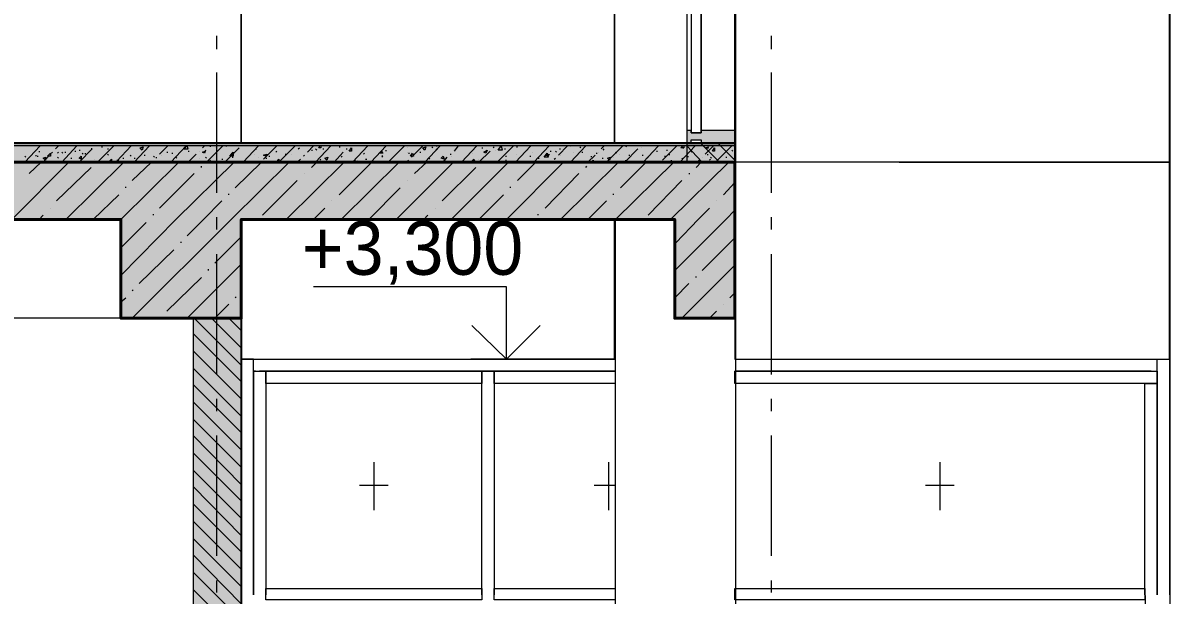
# Model space of a CAD drawing. Header units: millimetres. Extents: x -135211 to 49383, y -8033 to 228499.
# Drawn here: x -96452 to -91691, y 9166 to 11541 of the extents above; entities that cross this region are included whole.
import ezdxf

# ---------------------------------------------------------------- set-up
doc = ezdxf.new("R2010")
doc.units = ezdxf.units.MM
doc.layers.add('PDF _Геометрия', color=7, linetype='Continuous', true_color=0x1d1d1d)
doc.layers.add('PDF _Сплошная заливка', color=7, linetype='Continuous', true_color=0xffffff)
doc.layers.add('PDF _Текст', color=7, linetype='Continuous')

msp = doc.modelspace()

# ---------------------------------------------------------------- hatches: boundary and pattern name
at = {"layer": 'PDF _Сплошная заливка', "transparency": 33554559}
h = msp.add_hatch(color=256, dxfattribs=at)
h.paths.add_polyline_path([(-93696.2, 13845.3), (-93497.2, 13845.3), (-93497.2, 14514.1), (-93696.2, 14514.1)])
h.paths.add_polyline_path([(-93497.2, 11043), (-93696.2, 11043), (-93696.2, 10962.5), (-93497.2, 10962.5)])
msp.add_hatch(color=7, dxfattribs=at).paths.add_polyline_path([(-93636.9, 11055.7), (-93636.9, 11043), (-93497.2, 11043), (-93497.2, 11093.8), (-93636.9, 11093.8), (-93636.9, 11085.3), (-93679.2, 11085.3), (-93679.2, 11093.8), (-93696.2, 11093.8), (-93696.2, 11043), (-93679.2, 11043), (-93679.2, 11055.7)])
h = msp.add_hatch(color=256, dxfattribs=at)
h.paths.add_polyline_path([(-93497.2, 10725.5), (-93497.2, 10959.8), (-103545.3, 10959.8), (-103545.3, 10725.5)])
h.paths.add_polyline_path([(-5796.5, 10725.5), (-5796.5, 10959.8), (-26352.2, 10959.8), (-26352.2, 10725.5)])
h.paths.add_polyline_path([(-26398.8, 10725.5), (-26398.8, 10959.8), (-26648.6, 10959.8), (-26648.6, 10725.5)])
h.paths.add_polyline_path([(-77398.8, 10725.5), (-77398.8, 10959.8), (-79968.3, 10959.8), (-79968.3, 10725.5)])

# ---------------------------------------------------------------- linework, layer by layer
at = {"layer": 'PDF _Геометрия', "color": 7, "lineweight": 9}
for points in [[(-93495.2, 19121.3), (-93495.2, 6840.3), (-93444.4, 6840.3), (-93444.4, 9092.2), (-93444.4, 6840.3)], [(-91691.8, 19121.3), (-91691.8, 6840.3), (-91742.6, 6840.3), (-91793.4, 6840.3), (-91793.4, 9164.4)], [(-93996.7, 14924.7), (-93996.7, 11043), (-93996.7, 11644.1), (-95546, 11644.1), (-95546, 11043)], [(-93696.2, 13769.1), (-93696.2, 13371.2), (-93696.2, 11043)], [(-92815.7, 10962.5), (-91693.9, 10962.5), (-91693.9, 11644.1), (-93497.2, 11644.1), (-93497.2, 11043), (-93497.2, 13371.2), (-93497.2, 13769.1)], [(-93679.2, 13345.8), (-93679.2, 11093.8)], [(-93636.9, 13345.8), (-93636.9, 11093.8)], [(-95647.6, 11432.4), (-95647.6, 11487.4)], [(-93344.8, 11432.4), (-93344.8, 11487.4)], [(-95647.6, 10835.5), (-95647.6, 11335.1)], [(-93344.8, 10835.5), (-93344.8, 11335.1)], [(-93497.2, 11038.7), (-103296.8, 11038.7)], [(-93497.2, 11030.3), (-103296.8, 11030.3)], [(-96045.5, 10725.5), (-96845.6, 10725.5), (-96947.2, 10725.5), (-98094.3, 10725.5), (-98195.9, 10725.5), (-98797, 10725.5)], [(-95647.6, 10683.2), (-95647.6, 10734)], [(-95546, 10725.5), (-95546, 10145.6), (-93996.7, 10145.6), (-93996.7, 10725.5), (-94208.4, 10725.5)], [(-93994.7, 10722), (-93994.7, 6840.3), (-94494.3, 6840.3), (-94494.3, 6891.3)], [(-93344.8, 10683.2), (-93344.8, 10734)], [(-95647.6, 10082.1), (-95647.6, 10581.6)], [(-93344.8, 10082.1), (-93344.8, 10581.6)], [(-95495.2, 10145.6), (-95469.8, 10145.6), (-94521.6, 10145.6), (-93996.7, 10145.6), (-94259.2, 10145.6), (-94445.4, 10145.6), (-94445.4, 10446.1), (-95245.5, 10446.1)], [(-95952.4, 10314.9), (-96223.3, 10314.9), (-97146.1, 10314.9), (-97146.1, 10014.3), (-97946.2, 10014.3)], [(-95745.3, 10315.5), (-95745.3, 6717.5), (-95546.4, 6717.5), (-95546.4, 10315.5)], [(-95546, 10314.9), (-95745, 10314.9)], [(-95495.2, 10094.8), (-95495.2, 10069.4), (-95495.2, 9167.7), (-95495.2, 10069.4), (-95495.2, 10145.6), (-95546, 10145.6), (-95546, 10069.4), (-95546, 9167.7)], [(-94293, 10145.6), (-94593.6, 10145.6)], [(-93497.2, 10145.6), (-91770.1, 10145.6), (-91744.7, 10145.6), (-91693.9, 10145.6), (-91693.9, 10069.4), (-91693.9, 9167.7)], [(-91795.5, 9167.7), (-91795.5, 10044), (-91744.7, 10044), (-91744.7, 9167.7), (-91744.7, 10069.4), (-91744.7, 10145.6)], [(-95486.7, 10094.8), (-95495.2, 10094.8), (-95444.4, 10094.8), (-95444.4, 10069.4), (-95444.4, 9167.7)], [(-93996.7, 10044), (-94496.2, 10044), (-94496.2, 10094.8), (-93996.7, 10094.8), (-94521.6, 10094.8), (-95469.8, 10094.8)], [(-94547, 9167.7), (-94547, 10069.4), (-94547, 10094.8), (-94496.2, 10094.8), (-94496.2, 10069.4), (-94496.2, 9167.7)], [(-91770.1, 10094.8), (-93497.2, 10094.8), (-91770.1, 10094.8), (-91744.7, 10094.8), (-91744.7, 10044), (-91770.1, 10044), (-93497.2, 10044), (-93497.2, 10094.8)], [(-95647.6, 9929.7), (-95647.6, 9980.5)], [(-93344.8, 9929.7), (-93344.8, 9980.5)], [(-95647.6, 9328.6), (-95647.6, 9828.1)], [(-93344.8, 9328.6), (-93344.8, 9828.1)], [(-94995.7, 9718), (-94995.7, 9519.1)], [(-94022.1, 9718), (-94022.1, 9519.1)], [(-92646.4, 9718), (-92646.4, 9519.1)], [(-94936.4, 9620.7), (-95055, 9620.7)], [(-93996.7, 9620.7), (-94081.4, 9620.7)], [(-92587.1, 9620.7), (-92705.6, 9620.7)], [(-95647.6, 9176.2), (-95647.6, 9227)], [(-93996.7, 9146.6), (-94496.2, 9146.6), (-94496.2, 9193.1), (-93996.7, 9193.1)], [(-93344.8, 9176.2), (-93344.8, 9227)]]:
    msp.add_lwpolyline(points, dxfattribs=at)
for points in [[(-95546, 14924.7), (-95546, 11043)], [(-93636.9, 11085.3), (-93636.9, 13354.2), (-93679.2, 13354.2), (-93679.2, 11085.3)], [(-103296.8, 10962.5), (-93497.2, 10962.5), (-93497.2, 11030.3), (-93497.2, 11038.7), (-93497.2, 11043), (-103296.8, 11043), (-103296.8, 11038.7), (-103296.8, 11030.3)], [(-93696.2, 11043), (-93696.2, 10962.5), (-93497.2, 10962.5), (-93497.2, 11043)], [(-93497.2, 10145.6), (-91693.9, 10145.6), (-91693.9, 10962.5), (-93497.2, 10962.5)], [(-95544.1, 10722), (-95544.1, 6840.3)], [(-95444.4, 10094.8), (-94547, 10094.8), (-94547, 10044), (-95444.4, 10044)], [(-95444.4, 9193.1), (-94547, 9193.1), (-94547, 9146.6), (-95444.4, 9146.6)], [(-93497.2, 9193.1), (-91795.5, 9193.1), (-91795.5, 9146.6), (-93497.2, 9146.6)]]:
    msp.add_lwpolyline(points, close=True, dxfattribs=at)
at = {"layer": 'PDF _Геометрия', "color": 7, "lineweight": 40}
msp.add_lwpolyline([(-103296.8, 10725.5), (-96045.5, 10725.5), (-96045.5, 10314.9), (-95546, 10314.9), (-95546, 10725.5), (-93747, 10725.5), (-93747, 10314.9), (-93497.2, 10314.9), (-93497.2, 10725.5), (-93497.2, 10962.5), (-103296.8, 10962.5), (-103296.8, 11644.1), (-103546.5, 11644.1), (-103546.5, 10962.5), (-103546.5, 10725.5), (-103546.5, 10145.6), (-103296.8, 10145.6)], close=True, dxfattribs=at)
at = {"layer": 'PDF _Геометрия', "color": 7, "lineweight": 20}
msp.add_lwpolyline([(-93679.2, 11085.3), (-93679.2, 11093.8), (-93696.2, 11093.8), (-93696.2, 11043), (-93679.2, 11043), (-93679.2, 11055.7), (-93636.9, 11055.7), (-93636.9, 11043), (-93497.2, 11043), (-93497.2, 11093.8), (-93636.9, 11093.8), (-93636.9, 11085.3)], close=True, dxfattribs=at)
at = {"layer": 'PDF _Геометрия', "lineweight": 9}
for points in [[(-96443.4, 10962.5), (-96379.9, 11030.3)], [(-96384.2, 11009.1), (-96384.2, 11004.9)], [(-96333.4, 11000.6), (-96329.1, 11004.9)], [(-96316.4, 11017.6), (-96303.7, 11030.3)], [(-96308, 11000.6), (-96303.7, 11004.9)], [(-96291, 10962.5), (-96227.5, 11030.3)], [(-96291, 11004.9), (-96286.8, 11000.6)], [(-96278.3, 11004.9), (-96274.1, 11004.9)], [(-96236, 11009.1), (-96231.8, 11009.1)], [(-96219.1, 10962.5), (-96164, 11017.6), (-96168.3, 11017.6)], [(-96219.1, 11013.3), (-96214.8, 11013.3)], [(-96210.6, 11030.3), (-96210.6, 11030.3)], [(-96210.6, 11030.3), (-96210.6, 11030.3)], [(-96206.4, 11000.6), (-96202.1, 10996.4)], [(-96193.7, 11000.6), (-96193.7, 10996.4)], [(-96151.3, 11030.3), (-96151.3, 11030.3)], [(-96142.9, 10962.5), (-96075.1, 11030.3)], [(-96125.9, 11026), (-96121.7, 11026)], [(-96100.5, 11017.6), (-96096.3, 11017.6)], [(-96062.4, 10966.8), (-96003.2, 11030.3)], [(-95990.5, 10962.5), (-95927, 11030.3)], [(-95884.7, 10996.4), (-95850.8, 11030.3)], [(-95855, 11004.9), (-95850.8, 11004.9)], [(-95838.1, 10962.5), (-95774.6, 11030.3), (-95783.1, 11017.6), (-95766.1, 11017.6), (-95770.4, 11030.3)], [(-95833.9, 11000.6), (-95829.6, 11000.6)], [(-95766.1, 11009.1), (-95761.9, 11009.1)], [(-95761.9, 11017.6), (-95761.9, 11017.6)], [(-95719.6, 11009.1), (-95719.6, 11009.1)], [(-95706.9, 11021.8), (-95698.4, 11030.3)], [(-95694.2, 11013.3), (-95698.4, 11000.6), (-95706.9, 11004.9), (-95694.2, 11009.1)], [(-95689.9, 10962.5), (-95622.2, 11030.3)], [(-95673, 11026), (-95673, 11030.3)], [(-95651.8, 11021.8), (-95651.8, 11021.8)], [(-95613.7, 10962.5), (-95554.5, 11021.8)], [(-95609.5, 11030.3), (-95605.3, 11030.3)], [(-95588.3, 11000.6), (-95588.3, 11000.6)], [(-95537.5, 10962.5), (-95474, 11030.3)], [(-95486.7, 11017.6), (-95482.5, 11017.6)], [(-95452.9, 10975.2), (-95397.9, 11030.3)], [(-95402.1, 11004.9), (-95397.9, 11009.1)], [(-95397.9, 10962.5), (-95389.4, 10975.2), (-95389.4, 10962.5), (-95321.7, 11030.3)], [(-95309, 11017.6), (-95304.7, 11021.8)], [(-95270.9, 11004.9), (-95245.5, 11030.3)], [(-95253.9, 11013.3), (-95249.7, 11013.3)], [(-95237, 10962.5), (-95173.5, 11030.3)], [(-95237, 11017.6), (-95232.8, 11013.3)], [(-95215.8, 11030.3), (-95215.8, 11021.8), (-95224.3, 11021.8), (-95220.1, 11030.3)], [(-95207.4, 11017.6), (-95203.1, 11017.6)], [(-95160.8, 10962.5), (-95122.7, 11004.9)], [(-95139.6, 11026), (-95135.4, 11026)], [(-95110, 11017.6), (-95105.8, 11017.6)], [(-95084.6, 10962.5), (-95021.1, 11030.3)], [(-95038, 11030.3), (-95038, 11030.3)], [(-95038, 11030.3), (-95038, 11030.3)], [(-95038, 10996.4), (-95033.8, 11000.6)], [(-95008.4, 10962.5), (-94944.9, 11030.3)], [(-94944.9, 11009.1), (-94944.9, 11013.3)], [(-94936.4, 10962.5), (-94868.7, 11030.3)], [(-94856, 11021.8), (-94856, 11021.8)], [(-94856, 11004.9), (-94856, 11004.9)], [(-94851.8, 11000.6), (-94847.6, 11000.6)], [(-94839.1, 10983.7), (-94792.5, 11030.3)], [(-94805.2, 11004.9), (-94801, 11004.9)], [(-94784.1, 10962.5), (-94720.6, 11030.3)], [(-94754.4, 11026), (-94750.2, 11021.8)], [(-94737.5, 11030.3), (-94733.3, 11030.3)], [(-94737.5, 11013.3), (-94733.3, 11017.6)], [(-94661.3, 11009.1), (-94644.4, 11030.3)], [(-94640.1, 11026), (-94640.1, 11026)], [(-94631.7, 10962.5), (-94568.2, 11030.3)], [(-94585.1, 11000.6), (-94585.1, 11000.6)], [(-94559.7, 10962.5), (-94513.1, 11009.1)], [(-94547, 11021.8), (-94542.8, 11021.8)], [(-94500.4, 11021.8), (-94496.2, 11026)], [(-94492, 11013.3), (-94492, 11013.3)], [(-94483.5, 10962.5), (-94415.8, 11030.3)], [(-94453.9, 11017.6), (-94449.6, 11017.6)], [(-94407.3, 10962.5), (-94343.8, 11030.3)], [(-94403.1, 11026), (-94398.8, 11026)], [(-94356.5, 11013.3), (-94356.5, 11013.3)], [(-94335.4, 11004.9), (-94335.4, 11004.9)], [(-94331.1, 10962.5), (-94267.6, 11030.3)], [(-94263.4, 11009.1), (-94259.2, 11009.1)], [(-94242.2, 11009.1), (-94238, 11004.9)], [(-94229.5, 10992.2), (-94191.4, 11030.3)], [(-94225.3, 11017.6), (-94221.1, 11017.6)], [(-94178.7, 10962.5), (-94115.2, 11030.3)], [(-94178.7, 11026), (-94178.7, 11026)], [(-94166, 11004.9), (-94166, 11004.9)], [(-94140.6, 11026), (-94136.4, 11021.8)], [(-94132.2, 11004.9), (-94127.9, 11004.9)], [(-94072.9, 11000.6), (-94068.7, 11000.6)], [(-94064.4, 11004.9), (-94064.4, 11004.9)], [(-94051.7, 11017.6), (-94039, 11030.3)], [(-94043.3, 11013.3), (-94039, 11017.6)], [(-94030.6, 10962.5), (-93962.8, 11030.3)], [(-93992.5, 11004.9), (-93988.2, 11000.6)], [(-93954.4, 10962.5), (-93899.3, 11017.6)], [(-93950.1, 11026), (-93945.9, 11030.3)], [(-93886.6, 11021.8), (-93886.6, 11021.8)], [(-93878.2, 10962.5), (-93814.7, 11030.3)], [(-93823.1, 11009.1), (-93818.9, 11009.1)], [(-93797.8, 10971), (-93738.5, 11030.3)], [(-93780.8, 11013.3), (-93776.6, 11013.3)], [(-93725.8, 10962.5), (-93662.3, 11030.3)], [(-93708.9, 11030.3), (-93708.9, 11021.8), (-93721.6, 11021.8), (-93713.1, 11030.3)], [(-93713.1, 11021.8), (-93708.9, 11021.8)], [(-93632.7, 10962.5), (-93696.2, 11030.3)], [(-93679.2, 11004.9), (-93675, 11009.1)], [(-93560.7, 10962.5), (-93641.1, 11043)], [(-93620, 10996.4), (-93586.1, 11030.3)], [(-93586.1, 11017.6), (-93581.9, 11021.8)], [(-93577.6, 10962.5), (-93509.9, 11030.3)], [(-93501.4, 10962.5), (-93497.2, 10971), (-93569.2, 11043)], [(-93509.9, 11013.3), (-93505.7, 11009.1)], [(-93497.2, 11043), (-93497.2, 11043)], [(-96498.4, 10725.5), (-96261.4, 10962.5)], [(-96443.4, 10987.9), (-96439.2, 10983.7)], [(-96426.5, 10916), (-96375.7, 10962.5)], [(-96413.8, 10966.8), (-96409.6, 10962.5)], [(-96396.9, 10987.9), (-96396.9, 10992.2)], [(-96392.6, 10987.9), (-96388.4, 10987.9)], [(-96367.2, 10962.5), (-96346.1, 10987.9)], [(-96346.1, 10983.7), (-96346.1, 10983.7)], [(-96308, 10983.7), (-96303.7, 10979.5)], [(-96274.1, 10725.5), (-96032.8, 10962.5)], [(-96252.9, 10979.5), (-96248.7, 10979.5)], [(-96155.6, 10975.2), (-96155.6, 10975.2)], [(-96125.9, 10966.8), (-96125.9, 10966.8)], [(-96109, 10962.5), (-96100.5, 10966.8), (-96100.5, 10962.5)], [(-96100.5, 10996.4), (-96096.3, 10992.2)], [(-96062.4, 10971), (-96058.2, 10971), (-96054, 10971)], [(-96045.5, 10721.3), (-96045.5, 10725.5), (-95804.2, 10962.5)], [(-96045.5, 10492.7), (-95816.9, 10725.5), (-95575.6, 10962.5)], [(-96037, 10979.5), (-96032.8, 10979.5)], [(-96007.4, 10992.2), (-96003.2, 10987.9)], [(-95998.9, 10314.9), (-95588.3, 10725.5), (-95347.1, 10962.5)], [(-95998.9, 10886.3), (-95918.5, 10962.5)], [(-95990.5, 10979.5), (-95986.2, 10979.5)], [(-95969.3, 10966.8), (-95965.1, 10966.8)], [(-95948.1, 10992.2), (-95943.9, 10992.2)], [(-95914.3, 10962.5), (-95910.1, 10966.8)], [(-95910.1, 10987.9), (-95905.8, 10983.7)], [(-95897.4, 10979.5), (-95897.4, 10983.7)], [(-95876.2, 10992.2), (-95876.2, 10992.2)], [(-95816.9, 10983.7), (-95812.7, 10979.5)], [(-95795.8, 10966.8), (-95795.8, 10962.5)], [(-95766.1, 10962.5), (-95732.3, 10996.4)], [(-95719.6, 10979.5), (-95719.6, 10979.5)], [(-95694.2, 10983.7), (-95689.9, 10979.5)], [(-95677.2, 10966.8), (-95673, 10971)], [(-95626.4, 10975.2), (-95622.2, 10975.2)], [(-95588.3, 10966.8), (-95584.1, 10966.8)], [(-95584.1, 10983.7), (-95579.9, 10983.7)], [(-95571.4, 10856.7), (-95461.3, 10962.5)], [(-95529.1, 10971), (-95529.1, 10971)], [(-95491, 10996.4), (-95491, 10996.4)], [(-95474, 10983.7), (-95474, 10983.7)], [(-95444.4, 10979.5), (-95440.2, 10979.5)], [(-95435.9, 10966.8), (-95431.7, 10966.8)], [(-95431.7, 10987.9), (-95427.5, 10987.9)], [(-95364, 10996.4), (-95359.8, 10996.4)], [(-95359.8, 10725.5), (-95118.5, 10962.5)], [(-95338.6, 10996.4), (-95338.6, 10996.4)], [(-95313.2, 10962.5), (-95300.5, 10975.2)], [(-95287.8, 10987.9), (-95283.6, 10992.2)], [(-95253.9, 10941.4), (-95232.8, 10962.5)], [(-95220.1, 10971), (-95215.8, 10975.2)], [(-95139.6, 10827.1), (-95004.2, 10962.5)], [(-95131.2, 10983.7), (-95126.9, 10987.9)], [(-95131.2, 10725.5), (-94889.9, 10962.5)], [(-95076.1, 10971), (-95071.9, 10971)], [(-95063.4, 10971), (-95063.4, 10971)], [(-95029.6, 10975.2), (-95025.3, 10975.2)], [(-94961.8, 10983.7), (-94957.6, 10987.9), (-94961.8, 10987.9)], [(-94940.7, 10962.5), (-94928, 10966.8), (-94932.2, 10962.5)], [(-94902.6, 10725.5), (-94665.5, 10962.5)], [(-94856, 10966.8), (-94851.8, 10971)], [(-94826.4, 10916), (-94775.6, 10962.5)], [(-94767.1, 10975.2), (-94762.9, 10979.5)], [(-94707.9, 10962.5), (-94690.9, 10983.7)], [(-94678.2, 10996.4), (-94674, 10996.4)], [(-94674, 10987.9), (-94674, 10987.9)], [(-94674, 10725.5), (-94436.9, 10962.5)], [(-94627.4, 10966.8), (-94623.2, 10966.8)], [(-94559.7, 10975.2), (-94559.7, 10975.2)], [(-94453.9, 10962.5), (-94449.6, 10966.8), (-94449.6, 10962.5)], [(-94449.6, 10987.9), (-94445.4, 10987.9)], [(-94449.6, 10971), (-94445.4, 10971)], [(-94445.4, 10725.5), (-94208.4, 10962.5)], [(-94403.1, 10996.4), (-94403.1, 10996.4)], [(-94403.1, 10966.8), (-94403.1, 10966.8)], [(-94398.8, 10886.3), (-94322.7, 10962.5)], [(-94348, 10987.9), (-94343.8, 10987.9)], [(-94314.2, 10979.5), (-94310, 10979.5)], [(-94246.5, 10975.2), (-94242.2, 10979.5)], [(-94221.1, 10992.2), (-94221.1, 10992.2)], [(-94221.1, 10725.5), (-93979.8, 10962.5)], [(-94199.9, 10966.8), (-94195.7, 10966.8)], [(-94106.8, 10962.5), (-94077.1, 10992.2)], [(-94094.1, 10987.9), (-94094.1, 10983.7)], [(-94094.1, 10962.5), (-94085.6, 10971), (-94085.6, 10962.5)], [(-94047.5, 10979.5), (-94043.3, 10979.5)], [(-94000.9, 10983.7), (-94000.9, 10983.7)], [(-93992.5, 10725.5), (-93751.2, 10962.5)], [(-93975.5, 10996.4), (-93975.5, 10996.4)], [(-93971.3, 10856.7), (-93865.5, 10962.5)], [(-93950.1, 10966.8), (-93950.1, 10971)], [(-93937.4, 10992.2), (-93933.2, 10992.2)], [(-93882.4, 10992.2), (-93878.2, 10992.2)], [(-93861.2, 10979.5), (-93857, 10983.7)], [(-93789.3, 10987.9), (-93785.1, 10987.9)], [(-93768.1, 10992.2), (-93768.1, 10996.4)], [(-93768.1, 10962.5), (-93759.7, 10966.8)], [(-93763.9, 10725.5), (-93522.6, 10962.5)], [(-93759.7, 10962.5), (-93759.7, 10971)], [(-93717.3, 10979.5), (-93713.1, 10975.2)], [(-93691.9, 10987.9), (-93691.9, 10983.7)], [(-93658.1, 10941.4), (-93636.9, 10962.5)], [(-93653.8, 10962.5), (-93645.4, 10971)], [(-93645.4, 10966.8), (-93641.1, 10966.8)], [(-93632.7, 10983.7), (-93632.7, 10983.7)], [(-93611.5, 10996.4), (-93611.5, 10992.2)], [(-93603, 10971), (-93598.8, 10975.2)], [(-93598.8, 10983.7), (-93594.6, 10979.5)], [(-93535.3, 10983.7), (-93531.1, 10983.7)], [(-93501.4, 10979.5), (-93501.4, 10975.2)], [(-93497.2, 10971), (-93497.2, 10971)], [(-96312.2, 10801.7), (-96168.3, 10941.4)], [(-95884.7, 10772.1), (-95740.7, 10916)], [(-95711.1, 10941.4), (-95711.1, 10945.6)], [(-95283.6, 10916), (-95283.6, 10916)], [(-94712.1, 10801.7), (-94572.4, 10941.4)], [(-94284.6, 10772.1), (-94144.9, 10916)], [(-94115.2, 10941.4), (-94111, 10945.6)], [(-93687.7, 10916), (-93683.5, 10916)], [(-96024.3, 10856.7), (-96024.3, 10860.9)], [(-95457.1, 10742.4), (-95313.2, 10886.3)], [(-95016.9, 10725.5), (-94885.6, 10856.7)], [(-94856, 10886.3), (-94856, 10886.3)], [(-94428.5, 10856.7), (-94428.5, 10860.9)], [(-93857, 10742.4), (-93717.3, 10886.3)], [(-93543.8, 10827.1), (-93497.2, 10877.9)], [(-96159.8, 10725.5), (-96054, 10827.1)], [(-95596.8, 10827.1), (-95596.8, 10831.3)], [(-94559.7, 10725.5), (-94458.1, 10827.1)], [(-94000.9, 10827.1), (-94000.9, 10831.3)], [(-96337.6, 10772.1), (-96337.6, 10772.1)], [(-95770.4, 10657.8), (-95702.6, 10725.5), (-95626.4, 10801.7)], [(-95245.5, 10725.5), (-95198.9, 10772.1)], [(-95169.3, 10801.7), (-95169.3, 10801.7)], [(-94741.7, 10772.1), (-94741.7, 10772.1)], [(-94106.8, 10725.5), (-94030.6, 10801.7)], [(-93747, 10513.8), (-93535.3, 10725.5), (-93497.2, 10763.6)], [(-93742.7, 10628.1), (-93649.6, 10725.5), (-93603, 10772.1)], [(-93573.4, 10801.7), (-93573.4, 10801.7)], [(-96384.2, 10725.5), (-96367.2, 10742.4)], [(-96045.5, 10607), (-95939.7, 10712.8)], [(-95910.1, 10742.4), (-95910.1, 10746.7)], [(-94788.3, 10725.5), (-94771.4, 10742.4)], [(-94314.2, 10742.4), (-94314.2, 10746.7)], [(-95795.8, 10628.1), (-95795.8, 10632.4)], [(-95656.1, 10543.5), (-95546, 10653.5)], [(-93632.7, 10513.8), (-93497.2, 10649.3)], [(-95969.3, 10458.8), (-95825.4, 10598.5)], [(-95770.4, 10314.9), (-95546, 10539.2)], [(-93717.3, 10314.9), (-93497.2, 10535)], [(-95855, 10344.5), (-95711.1, 10484.2)], [(-95681.5, 10513.8), (-95681.5, 10518.1)], [(-93658.1, 10484.2), (-93658.1, 10488.4)], [(-95998.9, 10429.2), (-95994.7, 10433.4)], [(-93747, 10399.5), (-93687.7, 10458.8)], [(-96045.5, 10382.6), (-96024.3, 10399.5)], [(-95571.4, 10399.5), (-95567.2, 10403.8)], [(-93518.4, 10399.5), (-93497.2, 10420.7)], [(-95656.1, 10314.9), (-95596.8, 10374.1)], [(-93603, 10314.9), (-93573.4, 10344.5)], [(-93543.8, 10374.1), (-93543.8, 10374.1)], [(-95884.7, 10314.9), (-95880.4, 10319.1)], [(-95546, 10120.2), (-95740.7, 10314.9)], [(-95546, 10192.1), (-95668.8, 10314.9)], [(-95546, 10264.1), (-95596.8, 10314.9)], [(-95546, 10052.4), (-95745, 10251.4)], [(-95546, 9980.5), (-95745, 10179.4)], [(-95546, 9908.5), (-95745, 10107.5)], [(-95546, 9840.8), (-95745, 10039.7)], [(-95546, 9768.8), (-95745, 9967.8)], [(-95546, 9696.9), (-95745, 9895.8)], [(-95546, 9624.9), (-95745, 9828.1)], [(-95546, 9557.2), (-95745, 9756.1)], [(-95546, 9485.2), (-95745, 9684.2)], [(-95546, 9413.2), (-95745, 9616.4)], [(-95546, 9345.5), (-95745, 9544.5)], [(-95546, 9273.5), (-95745, 9472.5)], [(-95546, 9201.6), (-95745, 9400.5)], [(-95546, 9129.6), (-95745, 9332.8)], [(-95546, 9061.9), (-95745, 9260.8)], [(-95546, 8989.9), (-95745, 9188.9)]]:
    msp.add_lwpolyline(points, dxfattribs=at)
for points in [[(-96337.6, 11000.6), (-96337.6, 10987.9), (-96350.3, 10987.9)], [(-95952.4, 11026), (-95956.6, 11013.3), (-95965.1, 11021.8)], [(-95579.9, 10987.9), (-95592.6, 10987.9), (-95579.9, 11004.9)], [(-95088.8, 11021.8), (-95088.8, 11009.1), (-95097.3, 11009.1)], [(-94961.8, 11009.1), (-94957.6, 11000.6), (-94970.3, 11000.6)], [(-94834.9, 11000.6), (-94830.6, 10987.9), (-94843.3, 10987.9)], [(-94779.8, 11026), (-94784.1, 11013.3), (-94792.5, 11021.8)], [(-94525.8, 11013.3), (-94530.1, 11000.6), (-94538.5, 11004.9)], [(-94462.3, 11013.3), (-94479.3, 11013.3), (-94466.6, 11030.3)], [(-94271.9, 10983.7), (-94288.8, 10983.7), (-94276.1, 11000.6)], [(-93607.3, 11026), (-93611.5, 11017.6), (-93620, 11021.8)], [(-93581.9, 11021.8), (-93581.9, 11009.1), (-93590.3, 11009.1)], [(-96358.8, 10983.7), (-96358.8, 10971), (-96367.2, 10979.5)], [(-96210.6, 10987.9), (-96210.6, 10975.2), (-96219.1, 10979.5)], [(-96083.6, 10975.2), (-96083.6, 10966.8), (-96092.1, 10966.8)], [(-95956.6, 10966.8), (-95956.6, 10962.5)], [(-95440.2, 10996.4), (-95444.4, 10987.9), (-95452.9, 10992.2)], [(-95186.2, 10983.7), (-95190.4, 10971), (-95198.9, 10979.5)], [(-94707.9, 10987.9), (-94703.6, 10975.2), (-94716.3, 10979.5)], [(-94580.9, 10975.2), (-94576.6, 10966.8), (-94589.3, 10966.8)], [(-94267.6, 10996.4), (-94271.9, 10987.9), (-94280.3, 10992.2)], [(-94013.6, 10983.7), (-94017.9, 10971), (-94026.3, 10979.5)]]:
    msp.add_lwpolyline(points, close=True, dxfattribs=at)
at = {"layer": 'PDF _Геометрия', "color": 7, "lineweight": 18}
msp.add_lwpolyline([(-94305.7, 10285.2), (-94445.4, 10145.6), (-94589.3, 10285.2)], dxfattribs=at)
at = {"layer": 'PDF _Сплошная заливка', "lineweight": 5, "transparency": 33554559}
for points in [[(-103296.8, 11030.3), (-103296.8, 10962.5), (-93497.2, 11030.3), (-93497.2, 10962.5)], [(-96045.5, 10725.5), (-96045.5, 10314.9), (-95546, 10725.5), (-95546, 10314.9)], [(-93747, 10725.5), (-93747, 10314.9), (-93497.2, 10725.5), (-93497.2, 10314.9)], [(-95745.3, 10315.5), (-95546.4, 10315.5), (-95745.3, 6717.5), (-95546.4, 6717.5)]]:
    msp.add_solid(points, dxfattribs=at)

# ---------------------------------------------------------------- texts
at = {"layer": 'PDF _Текст', "insert": (-95294.7, 10586), "char_height": 222.7, "attachment_point": 4, "style": ''}
msp.add_mtext('+3,300', dxfattribs=at)

doc.saveas('drawing.dxf')
